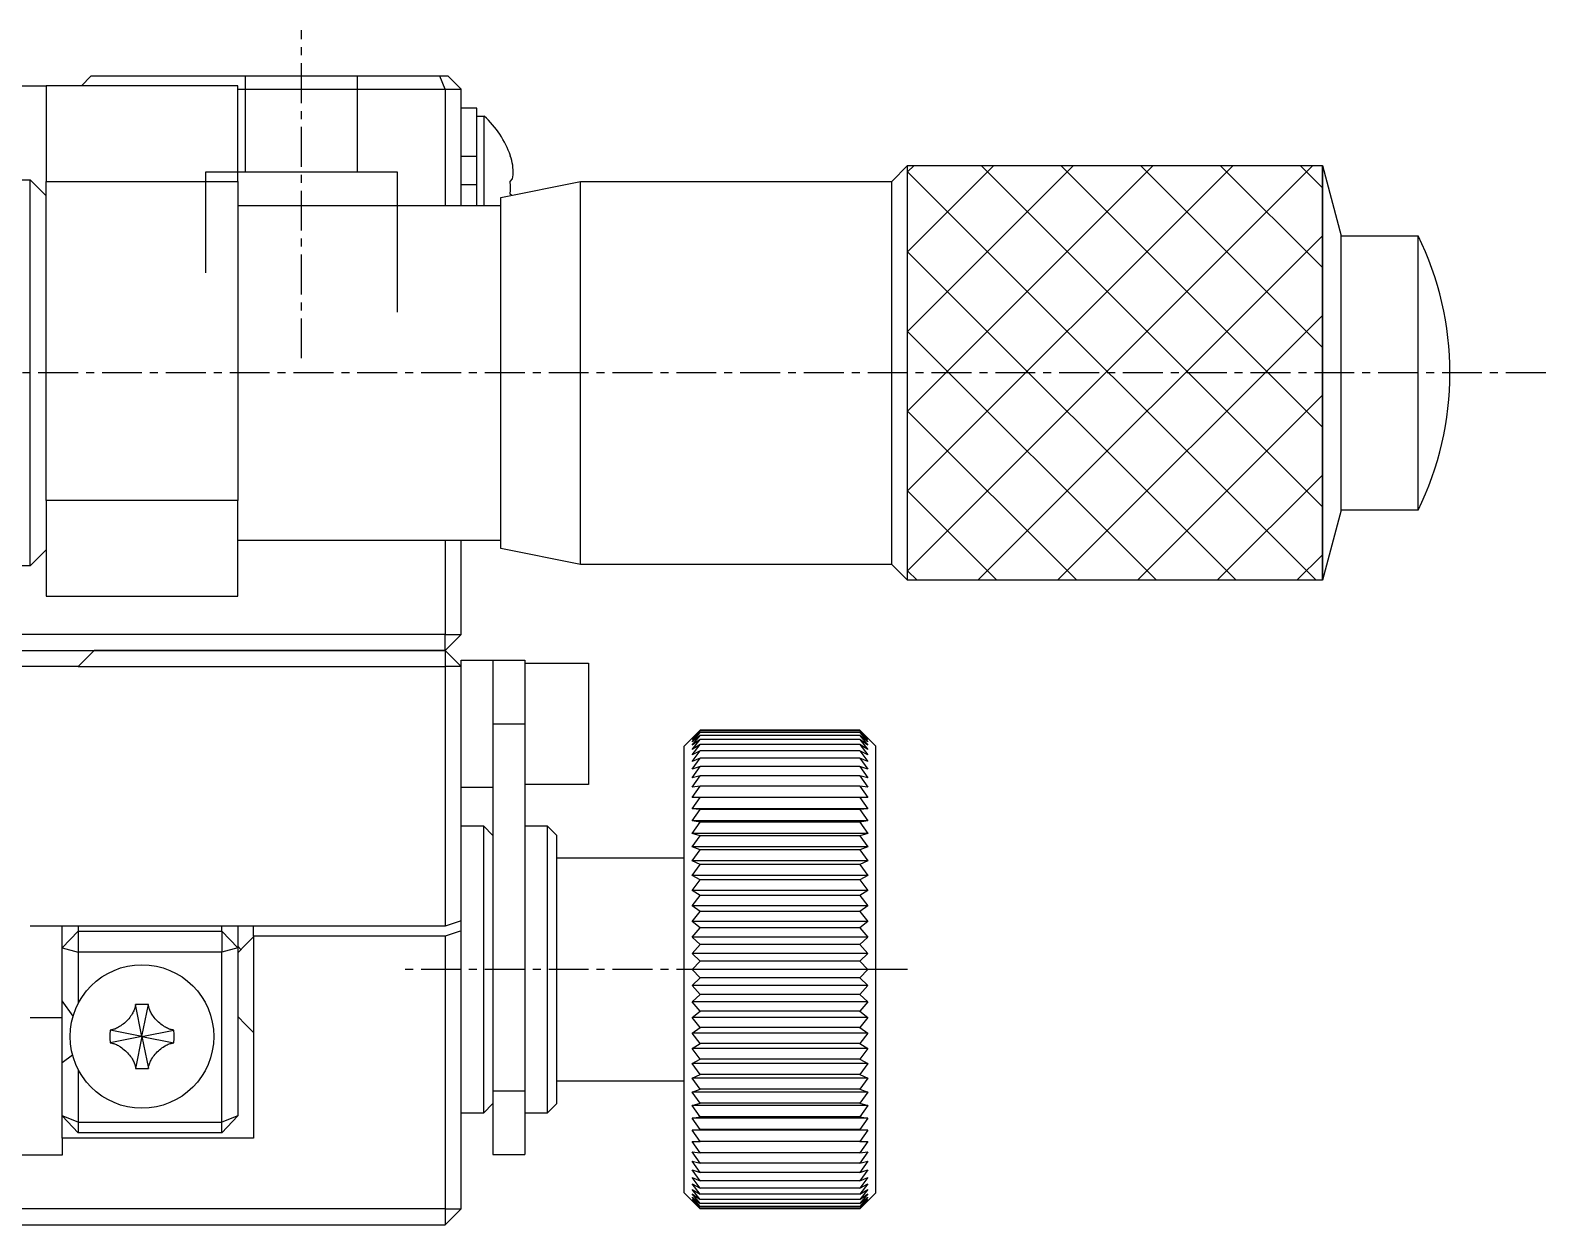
# Model space of a CAD drawing. Extents: x 72 to 479, y 51 to 365.
# Drawn here: x 259.43 to 306.93, y 327.36 to 364.8 of the extents above; entities that cross this region are included whole.
import ezdxf

# ---------------------------------------------------------------- set-up
doc = ezdxf.new("R2010")
doc.units = 0
doc.linetypes.add('CENTER', pattern=[2, 1.25, -0.25, 0.25, -0.25])
doc.layers.get('0').update_dxf_attribs({"linetype": 'CONTINUOUS'})
doc.layers.add('CENTER', color=1, linetype='CENTER')

msp = doc.modelspace()

# ---------------------------------------------------------------- linework, layer by layer
at = {"color": 7, "linetype": 'CONTINUOUS'}
for p, q in [((237.427, 363.062), (259.927, 363.062)), ((265.927, 363.062), (259.927, 363.062)), ((259.927, 363.062), (259.927, 360.062)), ((261.327, 363.362), (261.027, 363.062)), ((272.261, 363.362), (261.327, 363.362)), ((265.927, 360.062), (265.927, 363.062)), ((265.927, 362.962), (272.427, 362.962)), ((272.527, 363.362), (272.261, 363.362)), ((272.427, 362.962), (272.261, 363.362)), ((272.427, 362.962), (272.427, 359.312)), ((272.427, 362.962), (272.927, 362.962)), ((272.927, 362.962), (272.527, 363.362)), ((272.927, 359.312), (272.927, 362.962)), ((273.427, 362.362), (272.927, 362.362)), ((273.427, 360.862), (273.427, 362.362)), ((273.427, 362.112), (273.656, 362.112)), ((273.656, 359.862), (273.656, 362.112)), ((273.427, 359.96), (273.427, 360.862)), ((274.471, 360.864), (274.476, 360.869)), ((286.427, 360.062), (286.927, 360.562)), ((286.927, 347.562), (286.927, 360.562)), ((286.927, 360.562), (299.927, 360.562)), ((299.927, 360.562), (300.516, 358.362)), ((299.927, 360.562), (299.927, 347.562)), ((256.427, 360.112), (259.427, 360.112)), ((259.427, 348.012), (259.427, 360.112)), ((259.427, 360.112), (259.927, 359.612)), ((259.927, 350.062), (259.927, 360.062)), ((259.927, 360.062), (265.927, 360.062)), ((265.927, 360.062), (265.927, 350.062)), ((274.177, 359.562), (276.677, 360.062)), ((274.471, 360.062), (274.542, 360.149)), ((274.475, 359.931), (274.471, 360.062)), ((274.542, 360.149), (274.567, 360.276)), ((276.677, 360.062), (286.427, 360.062)), ((276.677, 348.062), (276.677, 360.062)), ((286.427, 348.062), (286.427, 360.062)), ((273.427, 359.312), (273.427, 359.96)), ((273.656, 359.312), (273.656, 359.862)), ((274.471, 359.662), (274.475, 359.799)), ((274.515, 359.63), (274.471, 359.662)), ((274.475, 359.799), (274.475, 359.931)), ((265.927, 359.312), (274.177, 359.312)), ((274.177, 348.562), (274.177, 359.562)), ((300.516, 349.762), (300.516, 358.362)), ((300.516, 358.362), (302.927, 358.362)), ((302.927, 349.762), (302.927, 358.362)), ((265.927, 350.062), (259.927, 350.062)), ((259.927, 350.062), (259.927, 347.062)), ((265.927, 347.062), (265.927, 350.062)), ((300.516, 349.762), (299.927, 347.562)), ((302.927, 349.762), (300.516, 349.762)), ((274.177, 348.812), (265.927, 348.812)), ((272.427, 348.812), (272.427, 345.862)), ((272.927, 345.862), (272.927, 348.812)), ((259.927, 348.512), (259.427, 348.012)), ((276.677, 348.062), (274.177, 348.562)), ((259.427, 348.012), (256.427, 348.012)), ((286.427, 348.062), (276.677, 348.062)), ((286.927, 347.562), (286.427, 348.062)), ((299.927, 347.562), (286.927, 347.562)), ((259.927, 347.062), (265.927, 347.062)), ((272.427, 345.862), (244.927, 345.862)), ((272.427, 345.362), (272.927, 345.862)), ((272.427, 345.362), (272.427, 345.862)), ((272.427, 345.862), (272.927, 345.862)), ((234.427, 345.362), (261.427, 345.362)), ((260.927, 344.862), (261.427, 345.362)), ((261.427, 345.362), (272.427, 345.362)), ((272.427, 345.362), (261.427, 345.362)), ((272.427, 345.362), (272.927, 344.862)), ((272.427, 345.362), (272.427, 344.862)), ((260.927, 344.862), (234.927, 344.862)), ((260.927, 344.862), (272.427, 344.862)), ((272.427, 344.862), (272.427, 336.723)), ((272.927, 344.862), (272.427, 344.862)), ((272.927, 345.062), (273.927, 345.062)), ((272.927, 344.862), (272.927, 345.062)), ((272.927, 336.883), (272.927, 344.862)), ((273.927, 345.062), (273.927, 343.062)), ((273.927, 345.062), (274.927, 345.062)), ((274.927, 345.062), (274.927, 343.062)), ((274.927, 344.962), (276.927, 344.962)), ((276.927, 344.962), (276.927, 341.162)), ((273.927, 343.062), (273.927, 331.562)), ((274.927, 343.062), (274.927, 331.562)), ((279.927, 342.362), (280.427, 342.862)), ((280.178, 342.609), (280.427, 342.862)), ((280.427, 342.844), (280.178, 342.609)), ((280.178, 342.574), (280.427, 342.844)), ((280.427, 342.789), (280.178, 342.574)), ((280.178, 342.503), (280.427, 342.789)), ((280.427, 342.698), (280.178, 342.503)), ((280.178, 342.398), (280.427, 342.698)), ((280.427, 342.572), (280.178, 342.398)), ((280.178, 342.259), (280.427, 342.572)), ((285.427, 342.862), (280.427, 342.862)), ((285.427, 342.844), (280.427, 342.844)), ((285.427, 342.789), (280.427, 342.789)), ((285.427, 342.698), (280.427, 342.698)), ((285.427, 342.572), (280.427, 342.572)), ((285.427, 342.862), (285.927, 342.362)), ((285.427, 342.862), (285.675, 342.609)), ((285.427, 342.844), (285.675, 342.574)), ((285.675, 342.609), (285.427, 342.844)), ((285.427, 342.789), (285.675, 342.503)), ((285.675, 342.574), (285.427, 342.789)), ((285.427, 342.698), (285.675, 342.398)), ((285.675, 342.503), (285.427, 342.698)), ((285.427, 342.572), (285.675, 342.259)), ((285.675, 342.398), (285.427, 342.572)), ((279.927, 328.362), (279.927, 342.362)), ((280.427, 342.41), (280.178, 342.259)), ((280.178, 342.086), (280.427, 342.41)), ((280.427, 342.214), (280.178, 342.086)), ((280.178, 341.88), (280.427, 342.214)), ((285.427, 342.41), (280.427, 342.41)), ((285.427, 342.214), (280.427, 342.214)), ((285.427, 342.41), (285.675, 342.086)), ((285.675, 342.259), (285.427, 342.41)), ((285.427, 342.214), (285.675, 341.88)), ((285.675, 342.086), (285.427, 342.214)), ((285.927, 328.362), (285.927, 342.362)), ((280.427, 341.984), (280.178, 341.88)), ((280.178, 341.642), (280.427, 341.984)), ((280.427, 341.723), (280.178, 341.642)), ((280.178, 341.374), (280.427, 341.723)), ((285.427, 341.984), (280.427, 341.984)), ((285.427, 341.723), (280.427, 341.723)), ((285.427, 341.984), (285.675, 341.642)), ((285.675, 341.88), (285.427, 341.984)), ((285.427, 341.723), (285.675, 341.374)), ((285.675, 341.642), (285.427, 341.723)), ((273.927, 341.062), (272.927, 341.062)), ((276.927, 341.162), (274.927, 341.162)), ((280.427, 341.43), (280.178, 341.374)), ((280.178, 341.076), (280.427, 341.43)), ((280.427, 341.108), (280.178, 341.076)), ((280.178, 340.751), (280.427, 341.108)), ((285.427, 341.43), (280.427, 341.43)), ((285.427, 341.108), (280.427, 341.108)), ((285.427, 341.43), (285.675, 341.076)), ((285.675, 341.374), (285.427, 341.43)), ((285.427, 341.108), (285.675, 340.751)), ((285.675, 341.076), (285.427, 341.108)), ((280.427, 340.757), (280.178, 340.751)), ((280.178, 340.399), (280.427, 340.757)), ((285.427, 340.757), (280.427, 340.757)), ((285.427, 340.757), (285.675, 340.399)), ((285.675, 340.751), (285.427, 340.757)), ((285.675, 340.399), (280.178, 340.399)), ((280.427, 340.381), (280.178, 340.399)), ((280.178, 340.023), (280.427, 340.381)), ((285.427, 340.381), (280.427, 340.381)), ((285.675, 340.399), (285.427, 340.381)), ((285.427, 340.381), (285.675, 340.023)), ((272.927, 339.862), (273.627, 339.862)), ((273.627, 339.862), (273.627, 330.862)), ((273.627, 339.862), (273.927, 339.562)), ((274.927, 339.862), (275.627, 339.862)), ((275.627, 339.862), (275.627, 330.862)), ((275.627, 339.862), (275.927, 339.562)), ((285.675, 340.023), (280.178, 340.023)), ((280.427, 339.98), (280.178, 340.023)), ((280.178, 339.624), (280.427, 339.98)), ((285.427, 339.98), (280.427, 339.98)), ((285.675, 340.023), (285.427, 339.98)), ((285.427, 339.98), (285.675, 339.624)), ((275.927, 331.162), (275.927, 339.562)), ((285.675, 339.624), (280.178, 339.624)), ((280.427, 339.556), (280.178, 339.624)), ((280.178, 339.205), (280.427, 339.556)), ((285.675, 339.205), (280.178, 339.205)), ((280.427, 339.112), (280.178, 339.205)), ((285.427, 339.556), (280.427, 339.556)), ((285.675, 339.624), (285.427, 339.556)), ((285.427, 339.556), (285.675, 339.205)), ((285.675, 339.205), (285.427, 339.112)), ((275.927, 338.862), (279.927, 338.862)), ((280.178, 338.767), (280.427, 339.112)), ((285.675, 338.767), (280.178, 338.767)), ((280.427, 338.65), (280.178, 338.767)), ((285.427, 339.112), (280.427, 339.112)), ((285.427, 339.112), (285.675, 338.767)), ((285.675, 338.767), (285.427, 338.65)), ((280.178, 338.312), (280.427, 338.65)), ((285.675, 338.312), (280.178, 338.312)), ((280.427, 338.172), (280.178, 338.312)), ((285.427, 338.65), (280.427, 338.65)), ((285.427, 338.65), (285.675, 338.312)), ((285.675, 338.312), (285.427, 338.172)), ((280.178, 337.842), (280.427, 338.172)), ((285.675, 337.842), (280.178, 337.842)), ((280.427, 337.68), (280.178, 337.842)), ((285.427, 338.172), (280.427, 338.172)), ((285.427, 338.172), (285.675, 337.842)), ((285.675, 337.842), (285.427, 337.68)), ((280.178, 337.361), (280.427, 337.68)), ((285.675, 337.361), (280.178, 337.361)), ((280.427, 337.177), (280.178, 337.361)), ((285.427, 337.68), (280.427, 337.68)), ((285.427, 337.68), (285.675, 337.361)), ((285.675, 337.361), (285.427, 337.177)), ((272.927, 336.568), (272.927, 336.883)), ((280.178, 336.87), (280.427, 337.177)), ((285.675, 336.87), (280.178, 336.87)), ((280.427, 336.665), (280.178, 336.87)), ((285.427, 337.177), (280.427, 337.177)), ((285.427, 337.177), (285.675, 336.87)), ((285.675, 336.87), (285.427, 336.665)), ((272.427, 336.723), (259.427, 336.723)), ((260.427, 336.043), (260.427, 336.723)), ((260.927, 336.562), (260.427, 336.043)), ((260.927, 336.723), (260.927, 336.562)), ((260.927, 336.562), (260.927, 335.906)), ((260.927, 336.562), (265.427, 336.562)), ((265.427, 336.562), (265.427, 336.723)), ((265.927, 336.043), (265.427, 336.562)), ((265.427, 336.562), (265.427, 335.906)), ((265.927, 336.723), (265.927, 336.043)), ((266.177, 336.135), (266.427, 336.385)), ((266.427, 336.408), (266.427, 336.723)), ((272.427, 336.408), (266.427, 336.408)), ((266.427, 336.408), (266.427, 330.073)), ((272.427, 336.408), (272.427, 327.862)), ((272.927, 327.862), (272.927, 336.568)), ((280.178, 336.371), (280.427, 336.665)), ((285.675, 336.371), (280.178, 336.371)), ((280.427, 336.146), (280.178, 336.371)), ((285.427, 336.665), (280.427, 336.665)), ((285.427, 336.665), (285.675, 336.371)), ((285.675, 336.371), (285.427, 336.146)), ((260.427, 334.377), (260.427, 336.043)), ((260.427, 336.043), (260.927, 335.906)), ((265.427, 335.906), (260.927, 335.906)), ((260.927, 335.906), (260.927, 334.293)), ((265.927, 336.043), (265.427, 335.906)), ((265.427, 330.571), (265.427, 335.906)), ((265.927, 335.885), (266.177, 336.135)), ((266.029, 335.988), (265.927, 336.091)), ((265.927, 336.043), (265.927, 330.777)), ((280.178, 335.868), (280.427, 336.146)), ((285.675, 335.868), (280.178, 335.868)), ((280.427, 335.624), (280.178, 335.868)), ((285.427, 336.146), (280.427, 336.146)), ((285.427, 336.146), (285.675, 335.868)), ((285.675, 335.868), (285.427, 335.624)), ((280.178, 335.362), (280.427, 335.624)), ((285.675, 335.362), (280.178, 335.362)), ((280.427, 335.1), (280.178, 335.362)), ((285.427, 335.624), (280.427, 335.624)), ((285.427, 335.624), (285.675, 335.362)), ((285.675, 335.362), (285.427, 335.1)), ((280.178, 334.856), (280.427, 335.1)), ((285.427, 335.1), (280.427, 335.1)), ((285.427, 335.1), (285.675, 334.856)), ((285.675, 334.856), (280.178, 334.856)), ((280.427, 334.578), (280.178, 334.856)), ((280.178, 334.353), (280.427, 334.578)), ((285.427, 334.578), (280.427, 334.578)), ((285.675, 334.856), (285.427, 334.578)), ((285.427, 334.578), (285.675, 334.353)), ((260.77, 333.902), (260.427, 334.377)), ((260.427, 332.451), (260.427, 334.377)), ((262.598, 333.933), (262.572, 333.895)), ((262.623, 333.973), (262.598, 333.933)), ((262.64, 334.002), (262.623, 333.973)), ((262.656, 334.032), (262.64, 334.002)), ((262.671, 334.062), (262.656, 334.032)), ((262.684, 334.093), (262.671, 334.062)), ((262.695, 334.121), (262.684, 334.093)), ((262.704, 334.149), (262.695, 334.121)), ((262.712, 334.177), (262.704, 334.149)), ((262.718, 334.206), (262.712, 334.177)), ((262.723, 334.235), (262.718, 334.206)), ((262.726, 334.264), (262.723, 334.235)), ((262.858, 334.269), (262.726, 334.264)), ((262.927, 333.262), (262.726, 334.264)), ((262.99, 334.269), (262.858, 334.269)), ((262.927, 333.262), (263.127, 334.264)), ((263.127, 334.264), (262.99, 334.269)), ((263.129, 334.241), (263.127, 334.264)), ((263.133, 334.218), (263.129, 334.241)), ((263.137, 334.196), (263.133, 334.218)), ((263.143, 334.173), (263.137, 334.196)), ((263.151, 334.144), (263.143, 334.173)), ((263.161, 334.116), (263.151, 334.144)), ((263.172, 334.087), (263.161, 334.116)), ((263.186, 334.056), (263.172, 334.087)), ((263.201, 334.025), (263.186, 334.056)), ((263.218, 333.994), (263.201, 334.025)), ((263.235, 333.964), (263.218, 333.994)), ((263.26, 333.926), (263.235, 333.964)), ((263.286, 333.889), (263.26, 333.926)), ((285.675, 334.353), (280.178, 334.353)), ((280.427, 334.06), (280.178, 334.353)), ((280.178, 333.855), (280.427, 334.06)), ((285.427, 334.06), (280.427, 334.06)), ((285.675, 334.353), (285.427, 334.06)), ((285.427, 334.06), (285.675, 333.855)), ((259.427, 333.862), (260.427, 333.862)), ((261.925, 333.462), (261.92, 333.325)), ((261.948, 333.465), (261.925, 333.462)), ((262.927, 333.262), (261.925, 333.462)), ((261.971, 333.468), (261.948, 333.465)), ((261.993, 333.473), (261.971, 333.468)), ((262.016, 333.478), (261.993, 333.473)), ((262.045, 333.487), (262.016, 333.478)), ((262.073, 333.496), (262.045, 333.487)), ((262.102, 333.507), (262.073, 333.496)), ((262.133, 333.521), (262.102, 333.507)), ((262.164, 333.536), (262.133, 333.521)), ((262.195, 333.553), (262.164, 333.536)), ((262.225, 333.571), (262.195, 333.553)), ((262.263, 333.595), (262.225, 333.571)), ((262.3, 333.622), (262.263, 333.595)), ((262.337, 333.649), (262.3, 333.622)), ((262.374, 333.681), (262.337, 333.649)), ((262.411, 333.713), (262.374, 333.681)), ((262.446, 333.747), (262.411, 333.713)), ((262.48, 333.783), (262.446, 333.747)), ((262.513, 333.82), (262.48, 333.783)), ((262.543, 333.857), (262.513, 333.82)), ((262.572, 333.895), (262.543, 333.857)), ((262.927, 333.262), (263.928, 333.462)), ((263.314, 333.852), (263.286, 333.889)), ((263.345, 333.815), (263.314, 333.852)), ((263.378, 333.778), (263.345, 333.815)), ((263.412, 333.743), (263.378, 333.778)), ((263.447, 333.709), (263.412, 333.743)), ((263.484, 333.676), (263.447, 333.709)), ((263.522, 333.645), (263.484, 333.676)), ((263.559, 333.617), (263.522, 333.645)), ((263.598, 333.591), (263.559, 333.617)), ((263.637, 333.566), (263.598, 333.591)), ((263.667, 333.549), (263.637, 333.566)), ((263.696, 333.533), (263.667, 333.549)), ((263.727, 333.518), (263.696, 333.533)), ((263.758, 333.505), (263.727, 333.518)), ((263.785, 333.494), (263.758, 333.505)), ((263.814, 333.485), (263.785, 333.494)), ((263.842, 333.477), (263.814, 333.485)), ((263.871, 333.471), (263.842, 333.477)), ((263.899, 333.466), (263.871, 333.471)), ((263.928, 333.462), (263.899, 333.466)), ((263.933, 333.331), (263.928, 333.462)), ((266.177, 333.635), (265.927, 333.885)), ((266.427, 333.385), (266.177, 333.635)), ((285.675, 333.855), (280.178, 333.855)), ((280.427, 333.548), (280.178, 333.855)), ((280.178, 333.363), (280.427, 333.548)), ((285.427, 333.548), (280.427, 333.548)), ((285.675, 333.855), (285.427, 333.548)), ((285.427, 333.548), (285.675, 333.363)), ((261.92, 333.325), (261.92, 333.194)), ((261.92, 333.194), (261.925, 333.062)), ((262.927, 333.262), (261.925, 333.062)), ((261.925, 333.062), (261.954, 333.059)), ((261.954, 333.059), (261.983, 333.054)), ((261.983, 333.054), (262.012, 333.047)), ((262.012, 333.047), (262.04, 333.039)), ((262.04, 333.039), (262.068, 333.03)), ((262.068, 333.03), (262.096, 333.019)), ((262.096, 333.019), (262.127, 333.006)), ((262.127, 333.006), (262.157, 332.992)), ((262.157, 332.992), (262.187, 332.976)), ((262.187, 332.976), (262.216, 332.959)), ((262.927, 333.262), (262.726, 332.261)), ((262.927, 333.262), (263.127, 332.261)), ((262.927, 333.262), (263.928, 333.062)), ((263.659, 332.971), (263.689, 332.988)), ((263.689, 332.988), (263.72, 333.003)), ((263.72, 333.003), (263.752, 333.017)), ((263.752, 333.017), (263.78, 333.028)), ((263.78, 333.028), (263.809, 333.038)), ((263.809, 333.038), (263.838, 333.046)), ((263.838, 333.046), (263.86, 333.052)), ((263.86, 333.052), (263.883, 333.056)), ((263.883, 333.056), (263.905, 333.06)), ((263.905, 333.06), (263.928, 333.062)), ((263.928, 333.062), (263.933, 333.199)), ((263.933, 333.199), (263.933, 333.331)), ((285.675, 333.363), (280.178, 333.363)), ((280.427, 333.045), (280.178, 333.363)), ((280.178, 332.882), (280.427, 333.045)), ((285.427, 333.045), (280.427, 333.045)), ((285.675, 333.363), (285.427, 333.045)), ((285.427, 333.045), (285.675, 332.882)), ((260.427, 332.451), (260.752, 332.685)), ((262.216, 332.959), (262.256, 332.934)), ((262.256, 332.934), (262.294, 332.907)), ((262.294, 332.907), (262.332, 332.879)), ((262.332, 332.879), (262.369, 332.848)), ((262.369, 332.848), (262.406, 332.815)), ((262.406, 332.815), (262.441, 332.782)), ((262.441, 332.782), (262.476, 332.746)), ((262.476, 332.746), (262.508, 332.71)), ((262.508, 332.71), (262.539, 332.672)), ((262.539, 332.672), (262.567, 332.636)), ((262.567, 332.636), (262.594, 332.598)), ((262.594, 332.598), (262.618, 332.56)), ((262.618, 332.56), (262.636, 332.53)), ((262.636, 332.53), (262.652, 332.5)), ((263.197, 332.493), (263.213, 332.522)), ((263.213, 332.522), (263.23, 332.552)), ((263.23, 332.552), (263.255, 332.591)), ((263.255, 332.591), (263.282, 332.63)), ((263.282, 332.63), (263.31, 332.667)), ((263.31, 332.667), (263.341, 332.705)), ((263.341, 332.705), (263.373, 332.742)), ((263.373, 332.742), (263.407, 332.777)), ((263.407, 332.777), (263.443, 332.811)), ((263.443, 332.811), (263.479, 332.844)), ((263.479, 332.844), (263.517, 332.875)), ((263.517, 332.875), (263.553, 332.903)), ((263.553, 332.903), (263.591, 332.929)), ((263.591, 332.929), (263.629, 332.954)), ((263.629, 332.954), (263.659, 332.971)), ((285.675, 332.882), (280.178, 332.882)), ((280.427, 332.553), (280.178, 332.882)), ((280.178, 332.413), (280.427, 332.553)), ((285.427, 332.553), (280.427, 332.553)), ((285.675, 332.882), (285.427, 332.553)), ((285.427, 332.553), (285.675, 332.413)), ((260.427, 330.777), (260.427, 332.451)), ((260.927, 332.232), (260.927, 330.571)), ((262.652, 332.5), (262.668, 332.469)), ((262.668, 332.469), (262.682, 332.437)), ((262.682, 332.437), (262.693, 332.409)), ((262.693, 332.409), (262.702, 332.38)), ((262.702, 332.38), (262.711, 332.351)), ((262.711, 332.351), (262.716, 332.329)), ((262.716, 332.329), (262.721, 332.306)), ((262.721, 332.306), (262.724, 332.284)), ((262.724, 332.284), (262.726, 332.261)), ((262.726, 332.261), (262.864, 332.256)), ((262.864, 332.256), (262.995, 332.256)), ((262.995, 332.256), (263.127, 332.261)), ((263.127, 332.261), (263.13, 332.29)), ((263.13, 332.29), (263.135, 332.318)), ((263.135, 332.318), (263.142, 332.347)), ((263.142, 332.347), (263.15, 332.375)), ((263.15, 332.375), (263.159, 332.404)), ((263.159, 332.404), (263.169, 332.431)), ((263.169, 332.431), (263.183, 332.462)), ((263.183, 332.462), (263.197, 332.493)), ((285.675, 332.413), (280.178, 332.413)), ((280.427, 332.074), (280.178, 332.413)), ((280.178, 331.958), (280.427, 332.074)), ((285.427, 332.074), (280.427, 332.074)), ((285.675, 332.413), (285.427, 332.074)), ((285.427, 332.074), (285.675, 331.958)), ((273.927, 331.562), (273.927, 329.562)), ((274.927, 331.562), (274.927, 329.562)), ((279.927, 331.862), (275.927, 331.862)), ((285.675, 331.958), (280.178, 331.958)), ((280.427, 331.612), (280.178, 331.958)), ((280.178, 331.52), (280.427, 331.612)), ((285.427, 331.612), (280.427, 331.612)), ((285.675, 331.958), (285.427, 331.612)), ((285.427, 331.612), (285.675, 331.52)), ((273.927, 331.162), (273.627, 330.862)), ((275.927, 331.162), (275.627, 330.862)), ((285.675, 331.52), (280.178, 331.52)), ((280.427, 331.168), (280.178, 331.52)), ((280.178, 331.1), (280.427, 331.168)), ((285.675, 331.1), (280.178, 331.1)), ((280.427, 330.745), (280.178, 331.1)), ((285.427, 331.168), (280.427, 331.168)), ((285.675, 331.52), (285.427, 331.168)), ((285.427, 331.168), (285.675, 331.1)), ((285.675, 331.1), (285.427, 330.745)), ((260.427, 330.073), (260.427, 330.777)), ((260.427, 330.777), (260.927, 330.237)), ((260.927, 330.571), (260.427, 330.777)), ((265.427, 330.237), (265.927, 330.777)), ((265.927, 330.777), (265.427, 330.571)), ((273.627, 330.862), (272.927, 330.862)), ((275.627, 330.862), (274.927, 330.862)), ((280.178, 330.701), (280.427, 330.745)), ((285.675, 330.701), (280.178, 330.701)), ((280.427, 330.344), (280.178, 330.701)), ((285.427, 330.745), (280.427, 330.745)), ((285.427, 330.745), (285.675, 330.701)), ((285.675, 330.701), (285.427, 330.344)), ((260.927, 330.571), (265.427, 330.571)), ((260.927, 330.571), (260.927, 330.237)), ((265.427, 330.237), (260.927, 330.237)), ((265.427, 330.237), (265.427, 330.571)), ((280.178, 330.325), (280.427, 330.344)), ((285.675, 330.325), (280.178, 330.325)), ((280.427, 329.967), (280.178, 330.325)), ((285.427, 330.344), (280.427, 330.344)), ((285.427, 330.344), (285.675, 330.325)), ((285.675, 330.325), (285.427, 329.967)), ((266.427, 330.073), (260.427, 330.073)), ((260.427, 330.073), (260.427, 329.542)), ((280.178, 329.973), (280.427, 329.967)), ((280.427, 329.617), (280.178, 329.973)), ((285.427, 329.967), (280.427, 329.967)), ((285.675, 329.973), (285.427, 329.617)), ((285.427, 329.967), (285.675, 329.973)), ((260.427, 329.542), (252.927, 329.542)), ((273.927, 329.562), (274.927, 329.562)), ((280.178, 329.648), (280.427, 329.617)), ((280.427, 329.295), (280.178, 329.648)), ((280.178, 329.351), (280.427, 329.295)), ((280.427, 329.002), (280.178, 329.351)), ((285.427, 329.617), (280.427, 329.617)), ((285.427, 329.295), (280.427, 329.295)), ((285.675, 329.648), (285.427, 329.295)), ((285.427, 329.617), (285.675, 329.648)), ((285.675, 329.351), (285.427, 329.002)), ((285.427, 329.295), (285.675, 329.351)), ((280.427, 328.74), (280.178, 329.082)), ((280.178, 329.082), (280.427, 329.002)), ((280.178, 328.845), (280.427, 328.74)), ((280.427, 328.511), (280.178, 328.845)), ((285.427, 329.002), (280.427, 329.002)), ((285.427, 328.74), (280.427, 328.74)), ((285.675, 329.082), (285.427, 328.74)), ((285.427, 329.002), (285.675, 329.082)), ((285.675, 328.845), (285.427, 328.511)), ((285.427, 328.74), (285.675, 328.845)), ((280.427, 327.862), (279.927, 328.362)), ((280.178, 328.639), (280.427, 328.511)), ((280.427, 328.315), (280.178, 328.639)), ((280.178, 328.466), (280.427, 328.315)), ((280.427, 328.153), (280.178, 328.466)), ((280.178, 328.326), (280.427, 328.153)), ((280.427, 328.026), (280.178, 328.326)), ((285.427, 328.511), (280.427, 328.511)), ((285.427, 328.315), (280.427, 328.315)), ((285.675, 328.639), (285.427, 328.315)), ((285.427, 328.511), (285.675, 328.639)), ((285.675, 328.466), (285.427, 328.153)), ((285.427, 328.315), (285.675, 328.466)), ((285.927, 328.362), (285.427, 327.862)), ((285.675, 328.326), (285.427, 328.026)), ((285.427, 328.153), (285.675, 328.326)), ((272.427, 327.862), (223.427, 327.862)), ((272.927, 327.862), (272.427, 327.362)), ((272.427, 327.862), (272.927, 327.862)), ((272.427, 327.862), (272.427, 327.362)), ((280.178, 328.221), (280.427, 328.026)), ((280.427, 327.935), (280.178, 328.221)), ((280.178, 328.151), (280.427, 327.935)), ((280.427, 327.881), (280.178, 328.151)), ((280.178, 328.115), (280.427, 327.881)), ((280.427, 327.862), (280.178, 328.115)), ((285.427, 328.153), (280.427, 328.153)), ((285.427, 328.026), (280.427, 328.026)), ((285.427, 327.935), (280.427, 327.935)), ((285.427, 327.881), (280.427, 327.881)), ((285.427, 327.862), (280.427, 327.862)), ((285.675, 328.221), (285.427, 327.935)), ((285.427, 328.026), (285.675, 328.221)), ((285.675, 328.151), (285.427, 327.881)), ((285.427, 327.935), (285.675, 328.151)), ((285.427, 327.881), (285.675, 328.115)), ((285.675, 328.115), (285.427, 327.862)), ((223.427, 327.362), (272.427, 327.362))]:
    msp.add_line(p, q, dxfattribs=at)
at = {"color": 3, "linetype": 'CONTINUOUS'}
for p, q in [((266.177, 360.362), (266.177, 363.362)), ((269.677, 363.362), (269.677, 360.362)), ((272.927, 360.862), (273.427, 360.862)), ((286.927, 347.562), (286.927, 360.562)), ((286.927, 360.562), (299.927, 360.562)), ((286.927, 360.362), (287.127, 360.562)), ((286.927, 357.862), (289.627, 360.562)), ((286.927, 355.362), (292.127, 360.562)), ((286.927, 352.862), (294.627, 360.562)), ((286.927, 350.362), (297.127, 360.562)), ((286.927, 347.862), (299.627, 360.562)), ((289.227, 360.562), (299.927, 349.862)), ((291.727, 360.562), (299.927, 352.362)), ((294.227, 360.562), (299.927, 354.862)), ((296.727, 360.562), (299.927, 357.362)), ((299.227, 360.562), (299.927, 359.862)), ((299.927, 347.562), (299.927, 360.562)), ((264.927, 360.362), (270.927, 360.362)), ((264.927, 357.196), (264.927, 360.362)), ((270.927, 360.362), (270.927, 355.962)), ((286.927, 360.362), (299.727, 347.562)), ((273.427, 359.96), (272.927, 359.96)), ((289.127, 347.562), (299.927, 358.362)), ((286.927, 357.862), (297.227, 347.562)), ((291.627, 347.562), (299.927, 355.862)), ((286.927, 355.362), (294.727, 347.562)), ((294.127, 347.562), (299.927, 353.362)), ((286.927, 352.862), (292.227, 347.562)), ((296.627, 347.562), (299.927, 350.862)), ((286.927, 350.362), (289.727, 347.562)), ((299.127, 347.562), (299.927, 348.362)), ((286.927, 347.862), (287.227, 347.562)), ((299.927, 347.562), (286.927, 347.562)), ((273.927, 343.062), (274.927, 343.062)), ((273.927, 331.562), (274.927, 331.562))]:
    msp.add_line(p, q, dxfattribs=at)
at = {"color": 7, "linetype": 'CONTINUOUS'}
msp.add_circle((262.927, 333.262), 2.25, dxfattribs=at)
for centre, radius, start, end in [((271.598, 359.862), 3.049, 19.2795, 47.5641), ((272.992, 360.32), 1.575, 358.3987, 20.1652), ((294.182, 354.062), 9.745, 0, 26.1838), ((294.182, 354.062), 9.745, 333.8162, 0), ((297.427, 259.362), 81.3, 107.53889, 107.90882), ((297.427, 259.362), 81, 107.60597, 107.97741)]:
    msp.add_arc(centre, radius, start, end, dxfattribs=at)
at = {"layer": 'CENTER', "color": 1, "linetype": 'CENTER'}
for p, q in [((267.927, 354.522), (267.927, 364.802)), ((306.927, 354.062), (243.427, 354.062)), ((286.927, 335.362), (270.927, 335.362))]:
    msp.add_line(p, q, dxfattribs=at)

doc.saveas('drawing.dxf')
